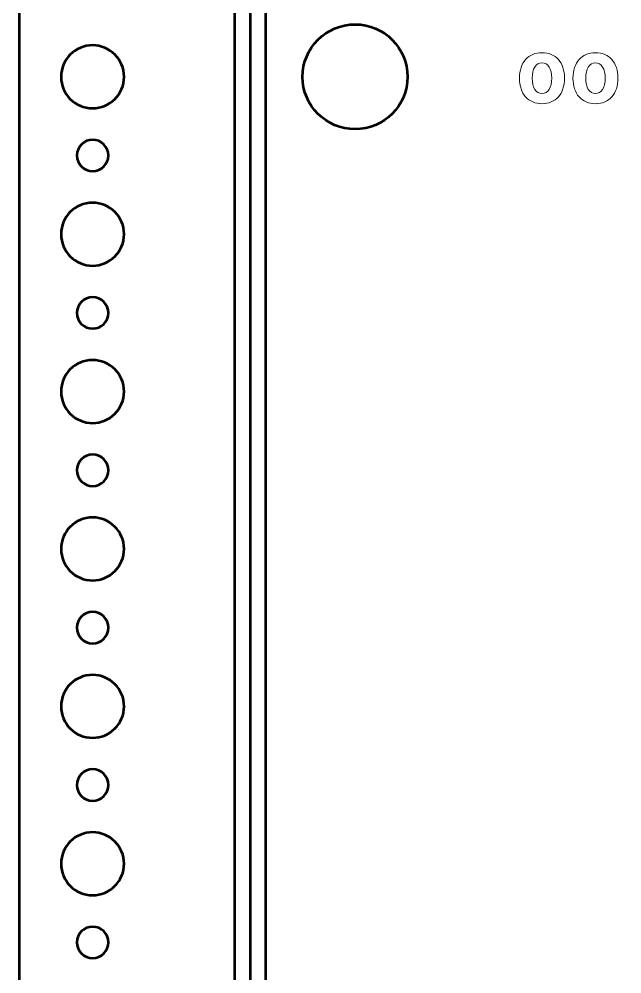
# Model space of a CAD drawing. Header units: centimetres. Extents: x -27.2 to 7.2, y -27.2 to 7.2.
# Drawn here: x -27.2 to -21.46, y -18.55 to -9.45 of the extents above; entities that cross this region are included whole.
import ezdxf

# ---------------------------------------------------------------- set-up
doc = ezdxf.new("R2010")
doc.units = ezdxf.units.CM
doc.header["$MEASUREMENT"] = 0
doc.layers.add('Layer 1', color=7, linetype='Continuous')

msp = doc.modelspace()

# ---------------------------------------------------------------- linework, layer by layer
at = {"layer": 'Layer 1', "color": 4, "lineweight": 53}
msp.add_lwpolyline([(-25, -25), (5, -25), (5, 5), (-25, 5), (-25, -25)], close=True, dxfattribs=at)
at = {"layer": 'Layer 1', "lineweight": 53}
msp.add_lwpolyline([(-25.15, -24), (-24.85, -24), (-24.85, 4), (-25.15, 4), (-25.15, -24)], close=True, dxfattribs=at)
msp.add_ellipse((-23.99999, -10.00001), major_axis=(0, 0.50001), ratio=1, dxfattribs=at)
for points, knots in [([(-27.2, -26.7), (-27.2, -26.7), (-27.2, 6.7), (-27.2, 6.7), (-27.2, 6.7), (-27.2, 6.97614), (-26.97614, 7.2), (-26.7, 7.2), (-26.7, 7.2), (-26.7, 7.2), (6.7, 7.2), (6.7, 7.2), (6.7, 7.2), (6.97614, 7.2), (7.2, 6.97614), (7.2, 6.7), (7.2, 6.7), (7.2, 6.7), (7.2, -26.7), (7.2, -26.7), (7.2, -26.7), (7.2, -26.97614), (6.97614, -27.2), (6.7, -27.2), (6.7, -27.2), (6.7, -27.2), (-26.7, -27.2), (-26.7, -27.2), (-26.7, -27.2), (-26.97614, -27.2), (-27.2, -26.97614), (-27.2, -26.7)], [0, 0, 0, 0, 0.1111111, 0.1111111, 0.1111111, 0.1111111, 0.2222222, 0.2222222, 0.2222222, 0.2222222, 0.3333333, 0.3333333, 0.3333333, 0.3333333, 0.4444444, 0.4444444, 0.4444444, 0.4444444, 0.5555556, 0.5555556, 0.5555556, 0.5555556, 0.6666667, 0.6666667, 0.6666667, 0.6666667, 0.7777778, 0.7777778, 0.7777778, 0.7777778, 1, 1, 1, 1]), ([(-26.8, -10), (-26.8, -9.83431), (-26.66569, -9.7), (-26.5, -9.7), (-26.5, -9.7), (-26.33431, -9.7), (-26.2, -9.83431), (-26.2, -10), (-26.2, -10), (-26.2, -10.16569), (-26.33431, -10.3), (-26.5, -10.3), (-26.5, -10.3), (-26.66569, -10.3), (-26.8, -10.16569), (-26.8, -10)], [0, 0, 0, 0, 0.2, 0.2, 0.2, 0.2, 0.4, 0.4, 0.4, 0.4, 0.6, 0.6, 0.6, 0.6, 1, 1, 1, 1]), ([(-26.65, -10.75), (-26.65, -10.66716), (-26.58284, -10.6), (-26.5, -10.6), (-26.5, -10.6), (-26.41716, -10.6), (-26.35, -10.66716), (-26.35, -10.75), (-26.35, -10.75), (-26.35, -10.83284), (-26.41716, -10.9), (-26.5, -10.9), (-26.5, -10.9), (-26.58284, -10.9), (-26.65, -10.83284), (-26.65, -10.75)], [0, 0, 0, 0, 0.2, 0.2, 0.2, 0.2, 0.4, 0.4, 0.4, 0.4, 0.6, 0.6, 0.6, 0.6, 1, 1, 1, 1]), ([(-26.8, -11.5), (-26.8, -11.33431), (-26.66569, -11.2), (-26.5, -11.2), (-26.5, -11.2), (-26.33431, -11.2), (-26.2, -11.33431), (-26.2, -11.5), (-26.2, -11.5), (-26.2, -11.66569), (-26.33431, -11.8), (-26.5, -11.8), (-26.5, -11.8), (-26.66569, -11.8), (-26.8, -11.66569), (-26.8, -11.5)], [0, 0, 0, 0, 0.2, 0.2, 0.2, 0.2, 0.4, 0.4, 0.4, 0.4, 0.6, 0.6, 0.6, 0.6, 1, 1, 1, 1]), ([(-26.65, -12.25), (-26.65, -12.16716), (-26.58284, -12.1), (-26.5, -12.1), (-26.5, -12.1), (-26.41716, -12.1), (-26.35, -12.16716), (-26.35, -12.25), (-26.35, -12.25), (-26.35, -12.33284), (-26.41716, -12.4), (-26.5, -12.4), (-26.5, -12.4), (-26.58284, -12.4), (-26.65, -12.33284), (-26.65, -12.25)], [0, 0, 0, 0, 0.2, 0.2, 0.2, 0.2, 0.4, 0.4, 0.4, 0.4, 0.6, 0.6, 0.6, 0.6, 1, 1, 1, 1]), ([(-26.8, -13), (-26.8, -12.83431), (-26.66569, -12.7), (-26.5, -12.7), (-26.5, -12.7), (-26.33431, -12.7), (-26.2, -12.83431), (-26.2, -13), (-26.2, -13), (-26.2, -13.16569), (-26.33431, -13.3), (-26.5, -13.3), (-26.5, -13.3), (-26.66569, -13.3), (-26.8, -13.16569), (-26.8, -13)], [0, 0, 0, 0, 0.2, 0.2, 0.2, 0.2, 0.4, 0.4, 0.4, 0.4, 0.6, 0.6, 0.6, 0.6, 1, 1, 1, 1]), ([(-26.65, -13.75), (-26.65, -13.66716), (-26.58284, -13.6), (-26.5, -13.6), (-26.5, -13.6), (-26.41716, -13.6), (-26.35, -13.66716), (-26.35, -13.75), (-26.35, -13.75), (-26.35, -13.83284), (-26.41716, -13.9), (-26.5, -13.9), (-26.5, -13.9), (-26.58284, -13.9), (-26.65, -13.83284), (-26.65, -13.75)], [0, 0, 0, 0, 0.2, 0.2, 0.2, 0.2, 0.4, 0.4, 0.4, 0.4, 0.6, 0.6, 0.6, 0.6, 1, 1, 1, 1]), ([(-26.8, -14.5), (-26.8, -14.33431), (-26.66569, -14.2), (-26.5, -14.2), (-26.5, -14.2), (-26.33431, -14.2), (-26.2, -14.33431), (-26.2, -14.5), (-26.2, -14.5), (-26.2, -14.66569), (-26.33431, -14.8), (-26.5, -14.8), (-26.5, -14.8), (-26.66569, -14.8), (-26.8, -14.66569), (-26.8, -14.5)], [0, 0, 0, 0, 0.2, 0.2, 0.2, 0.2, 0.4, 0.4, 0.4, 0.4, 0.6, 0.6, 0.6, 0.6, 1, 1, 1, 1]), ([(-26.65, -15.25), (-26.65, -15.16716), (-26.58284, -15.1), (-26.5, -15.1), (-26.5, -15.1), (-26.41716, -15.1), (-26.35, -15.16716), (-26.35, -15.25), (-26.35, -15.25), (-26.35, -15.33284), (-26.41716, -15.4), (-26.5, -15.4), (-26.5, -15.4), (-26.58284, -15.4), (-26.65, -15.33284), (-26.65, -15.25)], [0, 0, 0, 0, 0.2, 0.2, 0.2, 0.2, 0.4, 0.4, 0.4, 0.4, 0.6, 0.6, 0.6, 0.6, 1, 1, 1, 1]), ([(-26.8, -16), (-26.8, -15.83431), (-26.66569, -15.7), (-26.5, -15.7), (-26.5, -15.7), (-26.33431, -15.7), (-26.2, -15.83431), (-26.2, -16), (-26.2, -16), (-26.2, -16.16569), (-26.33431, -16.3), (-26.5, -16.3), (-26.5, -16.3), (-26.66569, -16.3), (-26.8, -16.16569), (-26.8, -16)], [0, 0, 0, 0, 0.2, 0.2, 0.2, 0.2, 0.4, 0.4, 0.4, 0.4, 0.6, 0.6, 0.6, 0.6, 1, 1, 1, 1]), ([(-26.65, -16.75), (-26.65, -16.66716), (-26.58284, -16.6), (-26.5, -16.6), (-26.5, -16.6), (-26.41716, -16.6), (-26.35, -16.66716), (-26.35, -16.75), (-26.35, -16.75), (-26.35, -16.83284), (-26.41716, -16.9), (-26.5, -16.9), (-26.5, -16.9), (-26.58284, -16.9), (-26.65, -16.83284), (-26.65, -16.75)], [0, 0, 0, 0, 0.2, 0.2, 0.2, 0.2, 0.4, 0.4, 0.4, 0.4, 0.6, 0.6, 0.6, 0.6, 1, 1, 1, 1]), ([(-26.8, -17.5), (-26.8, -17.33431), (-26.66569, -17.2), (-26.5, -17.2), (-26.5, -17.2), (-26.33431, -17.2), (-26.2, -17.33431), (-26.2, -17.5), (-26.2, -17.5), (-26.2, -17.66569), (-26.33431, -17.8), (-26.5, -17.8), (-26.5, -17.8), (-26.66569, -17.8), (-26.8, -17.66569), (-26.8, -17.5)], [0, 0, 0, 0, 0.2, 0.2, 0.2, 0.2, 0.4, 0.4, 0.4, 0.4, 0.6, 0.6, 0.6, 0.6, 1, 1, 1, 1]), ([(-26.65, -18.25), (-26.65, -18.16716), (-26.58284, -18.1), (-26.5, -18.1), (-26.5, -18.1), (-26.41716, -18.1), (-26.35, -18.16716), (-26.35, -18.25), (-26.35, -18.25), (-26.35, -18.33284), (-26.41716, -18.4), (-26.5, -18.4), (-26.5, -18.4), (-26.58284, -18.4), (-26.65, -18.33284), (-26.65, -18.25)], [0, 0, 0, 0, 0.2, 0.2, 0.2, 0.2, 0.4, 0.4, 0.4, 0.4, 0.6, 0.6, 0.6, 0.6, 1, 1, 1, 1])]:
    msp.add_open_spline(points, degree=3, knots=knots, dxfattribs=at)
at = {"layer": 'Layer 1', "color": 5, "lineweight": 9}
for points in [[(-22.43431, -10.01313), (-22.43431, -9.93848), (-22.41498, -9.87936), (-22.37631, -9.83561), (-22.37631, -9.83561), (-22.33751, -9.79201), (-22.28558, -9.77013), (-22.22024, -9.77013), (-22.22024, -9.77013), (-22.15477, -9.77013), (-22.1027, -9.79201), (-22.06389, -9.83561), (-22.06389, -9.83561), (-22.02523, -9.87936), (-22.00589, -9.93848), (-22.00589, -10.01313), (-22.00589, -10.01313), (-22.00589, -10.08778), (-22.02523, -10.1469), (-22.06389, -10.19065), (-22.06389, -10.19065), (-22.1027, -10.23425), (-22.15477, -10.25612), (-22.22024, -10.25612), (-22.22024, -10.25612), (-22.28558, -10.25612), (-22.33751, -10.23425), (-22.37631, -10.19065), (-22.37631, -10.19065), (-22.41498, -10.1469), (-22.43431, -10.08778), (-22.43431, -10.01313)], [(-21.92461, -10.01313), (-21.92461, -9.93848), (-21.90528, -9.87936), (-21.86661, -9.83561), (-21.86661, -9.83561), (-21.82781, -9.79201), (-21.77588, -9.77013), (-21.71054, -9.77013), (-21.71054, -9.77013), (-21.64507, -9.77013), (-21.593, -9.79201), (-21.55419, -9.83561), (-21.55419, -9.83561), (-21.51553, -9.87936), (-21.49619, -9.93848), (-21.49619, -10.01313), (-21.49619, -10.01313), (-21.49619, -10.08778), (-21.51553, -10.1469), (-21.55419, -10.19065), (-21.55419, -10.19065), (-21.593, -10.23425), (-21.64507, -10.25612), (-21.71054, -10.25612), (-21.71054, -10.25612), (-21.77588, -10.25612), (-21.82781, -10.23425), (-21.86661, -10.19065), (-21.86661, -10.19065), (-21.90528, -10.1469), (-21.92461, -10.08778), (-21.92461, -10.01313)], [(-22.22024, -9.86835), (-22.24917, -9.86835), (-22.27189, -9.88105), (-22.2884, -9.90659), (-22.2884, -9.90659), (-22.30491, -9.93213), (-22.31324, -9.96769), (-22.31324, -10.01313), (-22.31324, -10.01313), (-22.31324, -10.05857), (-22.30491, -10.09413), (-22.2884, -10.11967), (-22.2884, -10.11967), (-22.27189, -10.14521), (-22.24917, -10.15791), (-22.22024, -10.15791), (-22.22024, -10.15791), (-22.19117, -10.15791), (-22.16831, -10.14521), (-22.1518, -10.11967), (-22.1518, -10.11967), (-22.13529, -10.09413), (-22.12697, -10.05857), (-22.12697, -10.01313), (-22.12697, -10.01313), (-22.12697, -9.96769), (-22.13529, -9.93213), (-22.1518, -9.90659), (-22.1518, -9.90659), (-22.16831, -9.88105), (-22.19117, -9.86835), (-22.22024, -9.86835)], [(-21.71054, -9.86835), (-21.73947, -9.86835), (-21.76219, -9.88105), (-21.7787, -9.90659), (-21.7787, -9.90659), (-21.79521, -9.93213), (-21.80354, -9.96769), (-21.80354, -10.01313), (-21.80354, -10.01313), (-21.80354, -10.05857), (-21.79521, -10.09413), (-21.7787, -10.11967), (-21.7787, -10.11967), (-21.76219, -10.14521), (-21.73947, -10.15791), (-21.71054, -10.15791), (-21.71054, -10.15791), (-21.68147, -10.15791), (-21.65861, -10.14521), (-21.6421, -10.11967), (-21.6421, -10.11967), (-21.62559, -10.09413), (-21.61727, -10.05857), (-21.61727, -10.01313), (-21.61727, -10.01313), (-21.61727, -9.96769), (-21.62559, -9.93213), (-21.6421, -9.90659), (-21.6421, -9.90659), (-21.65861, -9.88105), (-21.68147, -9.86835), (-21.71054, -9.86835)]]:
    msp.add_open_spline(points, degree=3, knots=[0, 0, 0, 0, 0.1111111, 0.1111111, 0.1111111, 0.1111111, 0.2222222, 0.2222222, 0.2222222, 0.2222222, 0.3333333, 0.3333333, 0.3333333, 0.3333333, 0.4444444, 0.4444444, 0.4444444, 0.4444444, 0.5555556, 0.5555556, 0.5555556, 0.5555556, 0.6666667, 0.6666667, 0.6666667, 0.6666667, 0.7777778, 0.7777778, 0.7777778, 0.7777778, 1, 1, 1, 1], dxfattribs=at)

doc.saveas('drawing.dxf')
